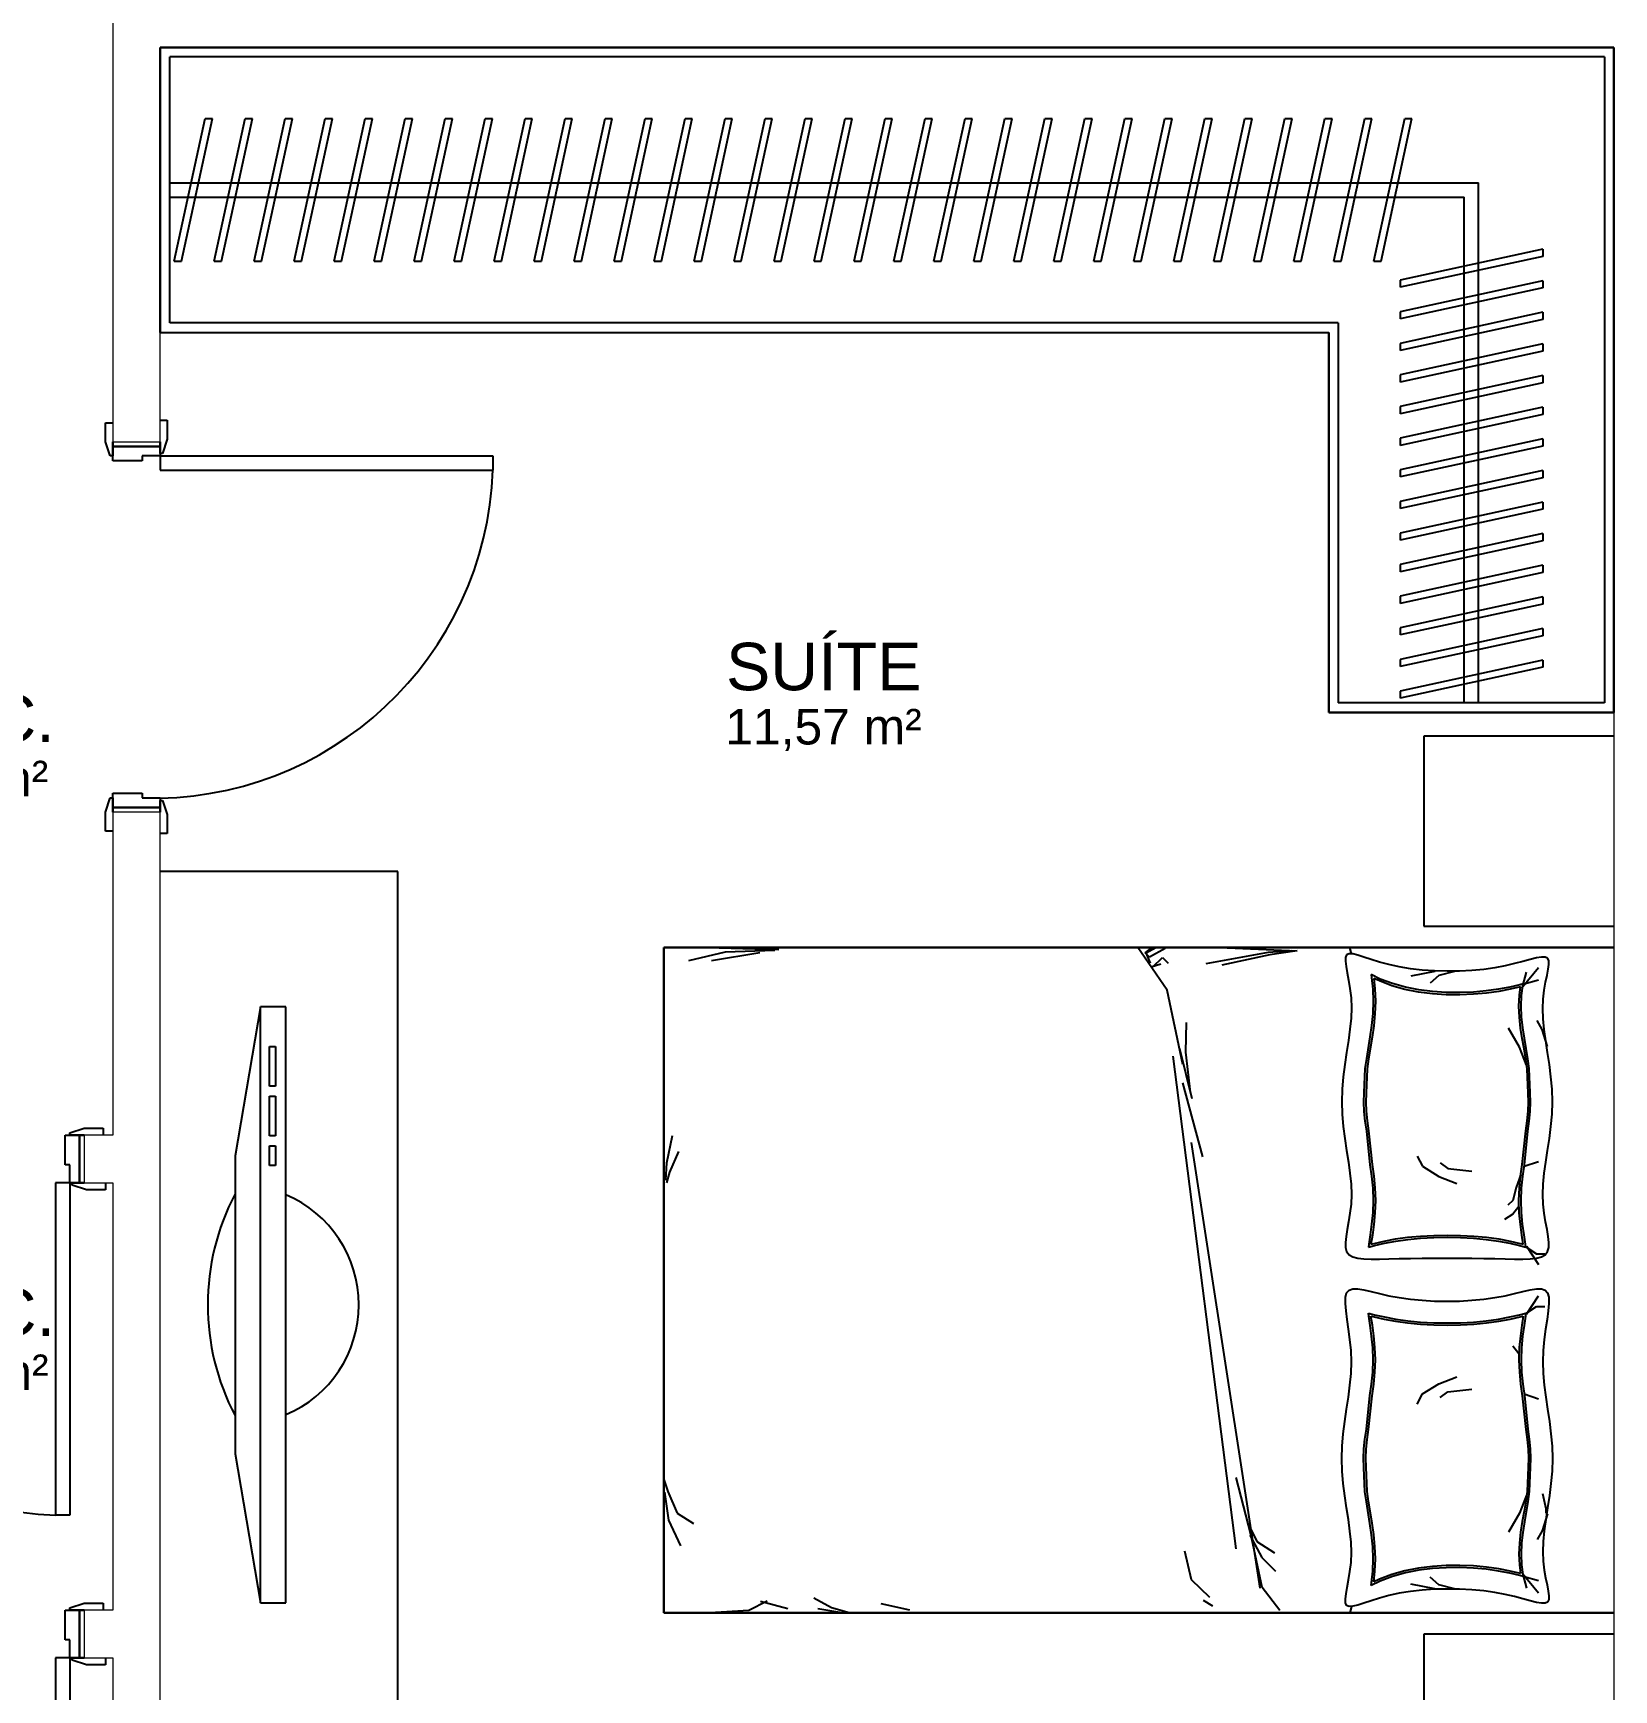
# Model space of a CAD drawing. Header units: centimetres. Extents: x -10.6 to 24.4, y 0 to 16.9.
# Drawn here: x 5.293 to 8.62, y 2.062 to 5.55 of the extents above; entities that cross this region are included whole.
import ezdxf

# ---------------------------------------------------------------- set-up
doc = ezdxf.new("R2010")
doc.units = ezdxf.units.CM
doc.styles.add('Arial', font='arial.ttf', dxfattribs={"height": 7.5})
doc.styles.add('Arial_1', font='arial.ttf', dxfattribs={"height": 10})

msp = doc.modelspace()

# ---------------------------------------------------------------- linework, layer by layer
at = {"lineweight": 20}
for p, q in [((5.46, 5.62), (5.46, 4.69)), ((5.56, 4.69), (5.56, 4.92)), ((5.46, 4.69), (5.56, 4.69)), ((8.62, 4.12), (8.62, 1.74)), ((5.46, 3.91), (5.46, 3.23)), ((5.56, 3.91), (5.46, 3.91)), ((5.56, 1.74), (5.56, 3.91)), ((5.46, 3.23), (5.4, 3.23)), ((5.4, 3.23), (5.4, 3.13)), ((5.4, 3.13), (5.46, 3.13)), ((5.46, 3.13), (5.46, 2.23)), ((5.46, 2.23), (5.4, 2.23)), ((5.4, 2.23), (5.4, 2.13)), ((5.4, 2.13), (5.46, 2.13)), ((5.46, 2.13), (5.46, 0.89))]:
    msp.add_line(p, q, dxfattribs=at)
for p, q in [((8.62, 5.52), (5.56, 5.52)), ((5.56, 5.52), (5.56, 4.92)), ((5.56, 5.52), (8.62, 5.52)), ((5.56, 4.92), (5.56, 5.52)), ((5.56, 5.52), (5.56, 4.92)), ((8.62, 5.52), (5.56, 5.52)), ((8.62, 4.12), (8.62, 5.52)), ((8.62, 5.52), (8.62, 4.12)), ((8.62, 4.12), (8.62, 5.52)), ((5.58, 4.94), (5.58, 5.5)), ((8.6, 5.5), (5.58, 5.5)), ((8.6, 5.5), (8.6, 4.14)), ((5.5896, 5.07), (5.655, 5.37)), ((5.605, 5.07), (5.67, 5.37)), ((5.655, 5.37), (5.67, 5.37)), ((5.6738, 5.07), (5.7392, 5.37)), ((5.6892, 5.07), (5.7542, 5.37)), ((5.7392, 5.37), (5.7542, 5.37)), ((5.758, 5.07), (5.8233, 5.37)), ((5.7733, 5.07), (5.8383, 5.37)), ((5.8233, 5.37), (5.8383, 5.37)), ((5.8421, 5.07), (5.9075, 5.37)), ((5.8575, 5.07), (5.9225, 5.37)), ((5.9075, 5.37), (5.9225, 5.37)), ((5.9263, 5.07), (5.9917, 5.37)), ((5.9417, 5.07), (6.0067, 5.37)), ((5.9917, 5.37), (6.0067, 5.37)), ((6.0105, 5.07), (6.0758, 5.37)), ((6.0258, 5.07), (6.0908, 5.37)), ((6.0758, 5.37), (6.0908, 5.37)), ((6.0946, 5.07), (6.16, 5.37)), ((6.11, 5.07), (6.175, 5.37)), ((6.16, 5.37), (6.175, 5.37)), ((6.1788, 5.07), (6.2442, 5.37)), ((6.1942, 5.07), (6.2592, 5.37)), ((6.2442, 5.37), (6.2592, 5.37)), ((6.263, 5.07), (6.3283, 5.37)), ((6.2783, 5.07), (6.3433, 5.37)), ((6.3283, 5.37), (6.3433, 5.37)), ((6.3471, 5.07), (6.4125, 5.37)), ((6.3625, 5.07), (6.4275, 5.37)), ((6.4125, 5.37), (6.4275, 5.37)), ((6.4313, 5.07), (6.4967, 5.37)), ((6.4467, 5.07), (6.5117, 5.37)), ((6.4967, 5.37), (6.5117, 5.37)), ((6.5155, 5.07), (6.5808, 5.37)), ((6.5308, 5.07), (6.5958, 5.37)), ((6.5808, 5.37), (6.5958, 5.37)), ((6.5996, 5.07), (6.665, 5.37)), ((6.615, 5.07), (6.68, 5.37)), ((6.665, 5.37), (6.68, 5.37)), ((6.6838, 5.07), (6.7492, 5.37)), ((6.6992, 5.07), (6.7642, 5.37)), ((6.7492, 5.37), (6.7642, 5.37)), ((6.768, 5.07), (6.8333, 5.37)), ((6.7833, 5.07), (6.8483, 5.37)), ((6.8333, 5.37), (6.8483, 5.37)), ((6.8521, 5.07), (6.9175, 5.37)), ((6.8675, 5.07), (6.9325, 5.37)), ((6.9175, 5.37), (6.9325, 5.37)), ((6.9363, 5.07), (7.0017, 5.37)), ((6.9517, 5.07), (7.0167, 5.37)), ((7.0017, 5.37), (7.0167, 5.37)), ((7.0205, 5.07), (7.0858, 5.37)), ((7.0358, 5.07), (7.1008, 5.37)), ((7.0858, 5.37), (7.1008, 5.37)), ((7.1046, 5.07), (7.17, 5.37)), ((7.12, 5.07), (7.185, 5.37)), ((7.17, 5.37), (7.185, 5.37)), ((7.1888, 5.07), (7.2542, 5.37)), ((7.2042, 5.07), (7.2692, 5.37)), ((7.2542, 5.37), (7.2692, 5.37)), ((7.273, 5.07), (7.3383, 5.37)), ((7.2883, 5.07), (7.3533, 5.37)), ((7.3383, 5.37), (7.3533, 5.37)), ((7.3571, 5.07), (7.4225, 5.37)), ((7.3725, 5.07), (7.4375, 5.37)), ((7.4225, 5.37), (7.4375, 5.37)), ((7.4413, 5.07), (7.5067, 5.37)), ((7.4567, 5.07), (7.5217, 5.37)), ((7.5067, 5.37), (7.5217, 5.37)), ((7.5255, 5.07), (7.5908, 5.37)), ((7.5408, 5.07), (7.6058, 5.37)), ((7.5908, 5.37), (7.6058, 5.37)), ((7.6096, 5.07), (7.675, 5.37)), ((7.625, 5.07), (7.69, 5.37)), ((7.675, 5.37), (7.69, 5.37)), ((7.6938, 5.07), (7.7592, 5.37)), ((7.7092, 5.07), (7.7742, 5.37)), ((7.7592, 5.37), (7.7742, 5.37)), ((7.778, 5.07), (7.8433, 5.37)), ((7.7933, 5.07), (7.8583, 5.37)), ((7.8433, 5.37), (7.8583, 5.37)), ((7.8621, 5.07), (7.9275, 5.37)), ((7.8775, 5.07), (7.9425, 5.37)), ((7.9275, 5.37), (7.9425, 5.37)), ((7.9463, 5.07), (8.0117, 5.37)), ((7.9617, 5.07), (8.0267, 5.37)), ((8.0117, 5.37), (8.0267, 5.37)), ((8.0305, 5.07), (8.0958, 5.37)), ((8.0458, 5.07), (8.1108, 5.37)), ((8.0958, 5.37), (8.1108, 5.37)), ((8.1146, 5.07), (8.18, 5.37)), ((8.13, 5.07), (8.195, 5.37)), ((8.18, 5.37), (8.195, 5.37)), ((5.58, 5.235), (8.335, 5.235)), ((8.335, 4.14), (8.335, 5.235)), ((5.58, 5.205), (8.305, 5.205)), ((8.305, 4.14), (8.305, 5.205)), ((8.4702, 5.0954), (8.1702, 5.03)), ((8.4702, 5.0954), (8.4702, 5.08)), ((5.5896, 5.07), (5.605, 5.07)), ((5.6738, 5.07), (5.6892, 5.07)), ((5.758, 5.07), (5.7733, 5.07)), ((5.8421, 5.07), (5.8575, 5.07)), ((5.9263, 5.07), (5.9417, 5.07)), ((6.0105, 5.07), (6.0258, 5.07)), ((6.0946, 5.07), (6.11, 5.07)), ((6.1788, 5.07), (6.1942, 5.07)), ((6.263, 5.07), (6.2783, 5.07)), ((6.3471, 5.07), (6.3625, 5.07)), ((6.4313, 5.07), (6.4467, 5.07)), ((6.5155, 5.07), (6.5308, 5.07)), ((6.5996, 5.07), (6.615, 5.07)), ((6.6838, 5.07), (6.6992, 5.07)), ((6.768, 5.07), (6.7833, 5.07)), ((6.8521, 5.07), (6.8675, 5.07)), ((6.9363, 5.07), (6.9517, 5.07)), ((7.0205, 5.07), (7.0358, 5.07)), ((7.1046, 5.07), (7.12, 5.07)), ((7.1888, 5.07), (7.2042, 5.07)), ((7.273, 5.07), (7.2883, 5.07)), ((7.3571, 5.07), (7.3725, 5.07)), ((7.4413, 5.07), (7.4567, 5.07)), ((7.5255, 5.07), (7.5408, 5.07)), ((7.6096, 5.07), (7.625, 5.07)), ((7.6938, 5.07), (7.7092, 5.07)), ((7.778, 5.07), (7.7933, 5.07)), ((7.8621, 5.07), (7.8775, 5.07)), ((7.9463, 5.07), (7.9617, 5.07)), ((8.0305, 5.07), (8.0458, 5.07)), ((8.1146, 5.07), (8.13, 5.07)), ((8.4702, 5.08), (8.1702, 5.015)), ((8.1702, 5.03), (8.1702, 5.015)), ((8.4702, 5.0288), (8.1702, 4.9635)), ((8.4702, 5.0288), (8.4702, 5.0135)), ((8.4702, 5.0135), (8.1702, 4.9485)), ((8.1702, 4.9635), (8.1702, 4.9485)), ((8.4702, 4.9623), (8.1702, 4.8969)), ((8.4702, 4.9623), (8.4702, 4.9469)), ((5.56, 4.92), (8.02, 4.92)), ((5.56, 4.92), (8.02, 4.92)), ((5.56, 4.92), (8.02, 4.92)), ((8.04, 4.94), (5.58, 4.94)), ((8.02, 4.92), (8.02, 4.12)), ((8.02, 4.12), (8.02, 4.92)), ((8.02, 4.92), (8.02, 4.12)), ((8.04, 4.94), (8.04, 4.14)), ((8.4702, 4.9469), (8.1702, 4.8819)), ((8.1702, 4.8969), (8.1702, 4.8819)), ((8.4702, 4.8957), (8.1702, 4.8304)), ((8.4702, 4.8957), (8.4702, 4.8804)), ((8.4702, 4.8804), (8.1702, 4.8154)), ((8.1702, 4.8304), (8.1702, 4.8154)), ((8.4702, 4.8292), (8.1702, 4.7638)), ((8.4702, 4.8138), (8.1702, 4.7488)), ((8.4702, 4.8292), (8.4702, 4.8138)), ((8.1702, 4.7638), (8.1702, 4.7488)), ((8.4702, 4.7627), (8.1702, 4.6973)), ((8.4702, 4.7473), (8.1702, 4.6823)), ((8.4702, 4.7627), (8.4702, 4.7473)), ((5.445, 4.73), (5.46, 4.73)), ((5.445, 4.69), (5.445, 4.73)), ((5.56, 4.735), (5.575, 4.735)), ((5.575, 4.735), (5.575, 4.695)), ((5.455, 4.66), (5.445, 4.69)), ((5.46, 4.69), (5.46, 4.66)), ((5.46, 4.68), (5.46, 4.69)), ((5.46, 4.68), (5.56, 4.68)), ((5.46, 4.65), (5.46, 4.68)), ((5.56, 4.68), (5.46, 4.68)), ((5.56, 4.665), (5.56, 4.69)), ((5.56, 4.69), (5.56, 4.68)), ((5.56, 4.68), (5.56, 4.66)), ((5.575, 4.695), (5.565, 4.665)), ((8.1702, 4.6973), (8.1702, 4.6823)), ((8.4702, 4.6961), (8.1702, 4.6308)), ((8.4702, 4.6808), (8.1702, 4.6158)), ((8.4702, 4.6961), (8.4702, 4.6808)), ((5.46, 4.66), (5.455, 4.66)), ((5.522, 4.65), (5.46, 4.65)), ((5.522, 4.66), (5.522, 4.65)), ((5.56, 4.66), (5.522, 4.66)), ((5.565, 4.665), (5.56, 4.665)), ((5.56, 4.66), (5.56, 4.63)), ((5.56, 4.66), (6.26, 4.66)), ((6.26, 4.66), (6.26, 4.63)), ((5.56, 4.63), (6.26, 4.63)), ((8.1702, 4.6308), (8.1702, 4.6158)), ((8.4702, 4.6296), (8.1702, 4.5642)), ((8.4702, 4.6142), (8.1702, 4.5492)), ((8.4702, 4.6296), (8.4702, 4.6142)), ((8.1702, 4.5642), (8.1702, 4.5492)), ((8.4702, 4.563), (8.1702, 4.4977)), ((8.4702, 4.5477), (8.1702, 4.4827)), ((8.4702, 4.563), (8.4702, 4.5477)), ((8.1702, 4.4977), (8.1702, 4.4827)), ((8.4702, 4.4965), (8.1702, 4.4312)), ((8.4702, 4.4812), (8.1702, 4.4162)), ((8.4702, 4.4965), (8.4702, 4.4812)), ((8.1702, 4.4312), (8.1702, 4.4162)), ((8.4702, 4.43), (8.1702, 4.3646)), ((8.4702, 4.43), (8.4702, 4.4146)), ((8.4702, 4.4146), (8.1702, 4.3496)), ((8.1702, 4.3646), (8.1702, 4.3496)), ((8.4702, 4.3634), (8.1702, 4.2981)), ((8.4702, 4.3634), (8.4702, 4.3481)), ((8.4702, 4.3481), (8.1702, 4.2831)), ((8.1702, 4.2981), (8.1702, 4.2831)), ((8.4702, 4.2969), (8.1702, 4.2315)), ((8.4702, 4.2969), (8.4702, 4.2815)), ((8.4702, 4.2815), (8.1702, 4.2165)), ((8.1702, 4.2315), (8.1702, 4.2165)), ((8.4702, 4.2304), (8.1702, 4.165)), ((8.4702, 4.2304), (8.4702, 4.215)), ((8.4702, 4.215), (8.1702, 4.15)), ((8.1702, 4.165), (8.1702, 4.15)), ((8.02, 4.12), (8.62, 4.12)), ((8.62, 4.12), (8.02, 4.12)), ((8.02, 4.12), (8.62, 4.12)), ((8.6, 4.14), (8.04, 4.14)), ((8.62, 4.07), (8.22, 4.07)), ((8.22, 4.07), (8.22, 3.67)), ((8.22, 4.07), (8.22, 3.67)), ((8.62, 4.07), (8.22, 4.07)), ((8.22, 4.07), (8.22, 3.67)), ((8.62, 4.07), (8.22, 4.07)), ((5.46, 3.95), (5.522, 3.95)), ((5.46, 3.92), (5.46, 3.95)), ((5.522, 3.95), (5.522, 3.94)), ((5.445, 3.91), (5.455, 3.94)), ((5.445, 3.87), (5.445, 3.91)), ((5.455, 3.94), (5.46, 3.94)), ((5.46, 3.94), (5.46, 3.91)), ((5.56, 3.92), (5.46, 3.92)), ((5.46, 3.92), (5.56, 3.92)), ((5.46, 3.91), (5.46, 3.92)), ((5.522, 3.94), (5.56, 3.94)), ((5.56, 3.94), (5.56, 3.92)), ((5.56, 3.91), (5.56, 3.935)), ((5.56, 3.935), (5.565, 3.935)), ((5.56, 3.92), (5.56, 3.91)), ((5.565, 3.935), (5.575, 3.905)), ((5.575, 3.905), (5.575, 3.865)), ((5.46, 3.87), (5.445, 3.87)), ((5.575, 3.865), (5.56, 3.865)), ((6.06, 3.7853), (5.56, 3.7853)), ((6.06, 1.8901), (6.06, 3.7853)), ((8.22, 3.67), (8.62, 3.67)), ((8.22, 3.67), (8.62, 3.67)), ((8.22, 3.67), (8.62, 3.67)), ((6.62, 3.625), (8.62, 3.625)), ((6.62, 2.225), (6.62, 3.625)), ((6.62, 3.625), (8.62, 3.625)), ((6.62, 2.225), (6.62, 3.625)), ((6.62, 3.625), (8.62, 3.625)), ((6.62, 2.225), (6.62, 3.625)), ((6.62, 3.625), (8.62, 3.625)), ((6.62, 2.225), (6.62, 3.625)), ((6.62, 3.625), (6.62, 2.225)), ((8.62, 3.625), (6.62, 3.625)), ((6.62, 3.625), (6.62, 2.225)), ((6.7493, 3.6157), (6.6718, 3.5972)), ((6.8625, 3.6206), (6.6861, 3.625)), ((6.822, 3.6141), (6.7206, 3.5972)), ((6.854, 3.6191), (6.7493, 3.6157)), ((7.6797, 3.5355), (7.6182, 3.625)), ((7.6797, 3.5355), (7.6182, 3.625)), ((7.6334, 3.614), (7.6481, 3.625)), ((7.6423, 3.6052), (7.6334, 3.614)), ((7.6357, 3.614), (7.6558, 3.625)), ((7.6445, 3.592), (7.6357, 3.614)), ((7.6753, 3.6231), (7.6423, 3.6052)), ((7.6497, 3.5843), (7.6699, 3.604)), ((7.6699, 3.604), (7.6816, 3.5922)), ((7.8923, 3.6146), (7.7608, 3.591)), ((7.8923, 3.6146), (7.7608, 3.591)), ((7.7898, 3.625), (7.9533, 3.6183)), ((7.8956, 3.6095), (7.7945, 3.5877)), ((7.9411, 3.6179), (7.8923, 3.6146)), ((7.9533, 3.6183), (7.8956, 3.6095)), ((8.055, 3.6043), (8.0548, 3.5961)), ((8.0548, 3.5961), (8.0562, 3.5851)), ((8.0575, 3.6096), (8.055, 3.6043)), ((8.0626, 3.6119), (8.0575, 3.6096)), ((8.0705, 3.6116), (8.0626, 3.6119)), ((8.0679, 3.6117), (8.0644, 3.625)), ((8.081, 3.6091), (8.0705, 3.6116)), ((8.094, 3.6051), (8.081, 3.6091)), ((8.1093, 3.6001), (8.094, 3.6051)), ((8.1269, 3.5946), (8.1093, 3.6001)), ((8.1466, 3.5891), (8.1269, 3.5946)), ((8.4287, 3.596), (8.4111, 3.5913)), ((8.444, 3.6001), (8.4287, 3.596)), ((8.457, 3.6034), (8.444, 3.6001)), ((8.4675, 3.6052), (8.457, 3.6034)), ((8.4754, 3.6051), (8.4675, 3.6052)), ((8.4805, 3.6026), (8.4754, 3.6051)), ((8.483, 3.5975), (8.4805, 3.6026)), ((8.4832, 3.5897), (8.483, 3.5975)), ((7.6462, 3.5843), (7.6665, 3.5905)), ((8.0562, 3.5851), (8.0587, 3.5718)), ((8.0587, 3.5718), (8.0617, 3.5562)), ((8.1092, 3.5681), (8.11, 3.5619)), ((8.1284, 3.5589), (8.1092, 3.5681)), ((8.11, 3.5619), (8.1124, 3.5376)), ((8.1148, 3.5603), (8.117, 3.5379)), ((8.1266, 3.5547), (8.1148, 3.5603)), ((8.1538, 3.5491), (8.1284, 3.5589)), ((8.1683, 3.5842), (8.1466, 3.5891)), ((8.1918, 3.5804), (8.1683, 3.5842)), ((8.2167, 3.5776), (8.1918, 3.5804)), ((8.2431, 3.5748), (8.1928, 3.5647)), ((8.2426, 3.5758), (8.2167, 3.5776)), ((8.2517, 3.5661), (8.233, 3.5503)), ((8.269, 3.5752), (8.2426, 3.5758)), ((8.2848, 3.5748), (8.2517, 3.5661)), ((8.2954, 3.5755), (8.269, 3.5752)), ((8.3213, 3.5769), (8.2954, 3.5755)), ((8.3462, 3.5792), (8.3213, 3.5769)), ((8.3697, 3.5825), (8.3462, 3.5792)), ((8.3914, 3.5867), (8.3697, 3.5825)), ((8.4111, 3.5913), (8.3914, 3.5867)), ((8.4286, 3.5431), (8.4617, 3.5834)), ((8.4286, 3.5446), (8.4358, 3.5733)), ((8.4315, 3.5489), (8.4617, 3.5575)), ((8.4763, 3.552), (8.4793, 3.5667)), ((8.4793, 3.5667), (8.4818, 3.5794)), ((8.4818, 3.5794), (8.4832, 3.5897)), ((7.7127, 3.3792), (7.6797, 3.5355)), ((8.0617, 3.5562), (8.0645, 3.5386)), ((8.0645, 3.5386), (8.0667, 3.5193)), ((8.1124, 3.5376), (8.1134, 3.512)), ((8.117, 3.5379), (8.1179, 3.512)), ((8.1523, 3.5447), (8.1266, 3.5547)), ((8.1801, 3.5369), (8.1523, 3.5447)), ((8.1812, 3.5414), (8.1538, 3.5491)), ((8.2088, 3.5313), (8.1801, 3.5369)), ((8.2095, 3.5358), (8.1812, 3.5414)), ((8.2379, 3.5277), (8.2088, 3.5313)), ((8.2384, 3.5323), (8.2095, 3.5358)), ((8.2672, 3.5259), (8.2379, 3.5277)), ((8.2673, 3.5304), (8.2384, 3.5323)), ((8.2961, 3.5256), (8.2672, 3.5259)), ((8.2961, 3.5302), (8.2673, 3.5304)), ((8.3242, 3.5313), (8.2961, 3.5302)), ((8.3245, 3.5267), (8.2961, 3.5256)), ((8.3514, 3.5337), (8.3242, 3.5313)), ((8.3519, 3.5292), (8.3245, 3.5267)), ((8.3772, 3.5373), (8.3514, 3.5337)), ((8.378, 3.5328), (8.3519, 3.5292)), ((8.401, 3.5419), (8.3772, 3.5373)), ((8.402, 3.5374), (8.378, 3.5328)), ((8.4222, 3.5469), (8.401, 3.5419)), ((8.4233, 3.5424), (8.402, 3.5374)), ((8.4201, 3.5019), (8.4211, 3.5246)), ((8.4211, 3.5246), (8.4233, 3.5424)), ((8.429, 3.5487), (8.4222, 3.5469)), ((8.4246, 3.5019), (8.4257, 3.5242)), ((8.4257, 3.5242), (8.4282, 3.5444)), ((8.4282, 3.5444), (8.429, 3.5487)), ((8.4713, 3.5168), (8.4735, 3.5353)), ((8.4735, 3.5353), (8.4763, 3.552)), ((5.771, 3.5005), (5.7176, 3.1869)), ((5.771, 3.5005), (5.7176, 3.1869)), ((5.771, 3.5005), (5.7176, 3.1869)), ((5.8245, 3.5005), (5.771, 3.5005)), ((5.771, 2.246), (5.771, 3.5005)), ((5.8245, 3.5005), (5.771, 3.5005)), ((5.8245, 3.5005), (5.771, 3.5005)), ((5.8245, 3.1045), (5.8245, 3.5005)), ((5.8245, 2.246), (5.8245, 3.5005)), ((5.8245, 2.246), (5.8245, 3.5005)), ((8.0667, 3.5193), (8.0675, 3.4985)), ((8.0675, 3.4985), (8.0667, 3.4764)), ((8.1134, 3.512), (8.1124, 3.4862)), ((8.1179, 3.512), (8.1169, 3.4858)), ((8.4211, 3.4786), (8.4201, 3.5019)), ((8.4257, 3.479), (8.4246, 3.5019)), ((8.4705, 3.4967), (8.4713, 3.5168)), ((8.4713, 3.4752), (8.4705, 3.4967)), ((7.7187, 3.4051), (7.7204, 3.4674)), ((8.0644, 3.4532), (8.0612, 3.4291)), ((8.0667, 3.4764), (8.0644, 3.4532)), ((8.1098, 3.4611), (8.1064, 3.4371)), ((8.1124, 3.4862), (8.1098, 3.4611)), ((8.1144, 3.4606), (8.1109, 3.4364)), ((8.1169, 3.4858), (8.1144, 3.4606)), ((8.4214, 3.4152), (8.3984, 3.4555)), ((8.4237, 3.4557), (8.4211, 3.4786)), ((8.4271, 3.4334), (8.4237, 3.4557)), ((8.4282, 3.4563), (8.4257, 3.479)), ((8.4317, 3.4341), (8.4282, 3.4563)), ((8.4689, 3.4526), (8.4588, 3.4713)), ((8.4736, 3.4525), (8.4713, 3.4752)), ((8.0612, 3.4291), (8.0575, 3.4043)), ((8.1064, 3.4371), (8.099, 3.3917)), ((8.1109, 3.4364), (8.1035, 3.3911)), ((8.4309, 3.4116), (8.4271, 3.4334)), ((8.4354, 3.4124), (8.4317, 3.4341)), ((8.4804, 3.4166), (8.4689, 3.4526)), ((8.4768, 3.4287), (8.4736, 3.4525)), ((8.4805, 3.404), (8.4768, 3.4287)), ((5.7898, 3.4169), (5.8031, 3.4169)), ((5.7898, 3.3332), (5.7898, 3.4169)), ((5.8031, 3.4169), (5.8031, 3.3332)), ((7.8247, 2.3592), (7.6923, 3.3962)), ((7.7326, 3.3065), (7.7061, 3.4122)), ((7.7288, 3.321), (7.7187, 3.4051)), ((8.0575, 3.4043), (8.0538, 3.3788)), ((8.099, 3.3917), (8.096, 3.3705)), ((8.1035, 3.3911), (8.1005, 3.3699)), ((8.4358, 3.3778), (8.4214, 3.4152)), ((8.4345, 3.3903), (8.4309, 3.4116)), ((8.4375, 3.3697), (8.4345, 3.3903)), ((8.439, 3.391), (8.4354, 3.4124)), ((8.442, 3.3702), (8.439, 3.391)), ((8.4842, 3.3787), (8.4805, 3.404)), ((8.0505, 3.3529), (8.0482, 3.3268)), ((8.0538, 3.3788), (8.0505, 3.3529)), ((8.096, 3.3705), (8.0939, 3.3192)), ((8.1005, 3.3699), (8.0985, 3.3189)), ((8.4395, 3.3188), (8.4375, 3.3697)), ((8.4441, 3.3191), (8.442, 3.3702)), ((8.4875, 3.3529), (8.4842, 3.3787)), ((8.4898, 3.3268), (8.4875, 3.3529)), ((5.8031, 3.3332), (5.7898, 3.3332)), ((7.7546, 3.1843), (7.7127, 3.3406)), ((8.0482, 3.3268), (8.0474, 3.3006)), ((8.0939, 3.3192), (8.0932, 3.2997)), ((8.0985, 3.3189), (8.0978, 3.2997)), ((8.4402, 3.2997), (8.4395, 3.3188)), ((8.4448, 3.2997), (8.4441, 3.3191)), ((8.4906, 3.3006), (8.4898, 3.3268)), ((5.7898, 3.3123), (5.8031, 3.3123)), ((5.7898, 3.2287), (5.7898, 3.3123)), ((5.8031, 3.3123), (5.8031, 3.2287)), ((8.0474, 3.3006), (8.0482, 3.2745)), ((8.0932, 3.2997), (8.0939, 3.2802)), ((8.0939, 3.2802), (8.096, 3.2599)), ((8.0978, 3.2997), (8.0985, 3.2805)), ((8.0985, 3.2805), (8.1005, 3.2604)), ((8.4375, 3.2604), (8.4395, 3.2805)), ((8.4395, 3.2805), (8.4402, 3.2997)), ((8.442, 3.2599), (8.4441, 3.2802)), ((8.4441, 3.2802), (8.4448, 3.2997)), ((8.4898, 3.2745), (8.4906, 3.3006)), ((5.37, 3.235), (5.4, 3.245)), ((5.4, 3.245), (5.44, 3.245)), ((5.44, 3.245), (5.44, 3.23)), ((8.0482, 3.2745), (8.0505, 3.2485)), ((8.0505, 3.2485), (8.0538, 3.223)), ((8.096, 3.2599), (8.099, 3.2386)), ((8.1005, 3.2604), (8.1035, 3.2393)), ((8.4345, 3.2393), (8.4375, 3.2604)), ((8.439, 3.2386), (8.442, 3.2599)), ((8.4842, 3.223), (8.4875, 3.2485)), ((8.4875, 3.2485), (8.4898, 3.2745)), ((5.36, 3.23), (5.39, 3.23)), ((5.36, 3.168), (5.36, 3.23)), ((5.37, 3.23), (5.37, 3.235)), ((5.4, 3.23), (5.37, 3.23)), ((5.39, 3.23), (5.39, 3.13)), ((5.39, 3.23), (5.4, 3.23)), ((5.39, 3.13), (5.39, 3.23)), ((5.8031, 3.2287), (5.7898, 3.2287)), ((6.6263, 3.1722), (6.6381, 3.2294)), ((7.8757, 2.2764), (7.731, 3.2149)), ((8.0538, 3.223), (8.0575, 3.1979)), ((8.099, 3.2386), (8.1064, 3.1677)), ((8.1035, 3.2393), (8.1109, 3.1684)), ((8.4271, 3.1684), (8.4345, 3.2393)), ((8.4316, 3.1677), (8.439, 3.2386)), ((8.4805, 3.1979), (8.4842, 3.223)), ((5.7176, 3.1869), (5.7176, 3.1065)), ((5.7176, 3.1869), (5.7176, 2.5596)), ((5.7176, 3.1869), (5.7176, 2.5596)), ((5.7898, 3.2078), (5.8031, 3.2078)), ((5.7898, 3.166), (5.7898, 3.2078)), ((5.8031, 3.2078), (5.8031, 3.166)), ((6.6331, 3.152), (6.6516, 3.1958)), ((8.0575, 3.1979), (8.0612, 3.1735)), ((8.2057, 3.1862), (8.2172, 3.1646)), ((8.4315, 3.1646), (8.4617, 3.1747)), ((8.4768, 3.1735), (8.4805, 3.1979)), ((5.37, 3.168), (5.36, 3.168)), ((5.37, 3.13), (5.37, 3.168)), ((5.8031, 3.166), (5.7898, 3.166)), ((6.6246, 3.1352), (6.6263, 3.1722)), ((6.6263, 3.1301), (6.6331, 3.152)), ((8.0612, 3.1735), (8.0644, 3.1499)), ((8.0644, 3.1499), (8.0667, 3.1271)), ((8.1064, 3.1677), (8.1098, 3.1437)), ((8.1098, 3.1437), (8.1124, 3.1187)), ((8.1109, 3.1684), (8.1144, 3.1442)), ((8.1144, 3.1442), (8.1169, 3.119)), ((8.2172, 3.1646), (8.2517, 3.1431)), ((8.2517, 3.1431), (8.2891, 3.1287)), ((8.2546, 3.1718), (8.2704, 3.1603)), ((8.2704, 3.1603), (8.3208, 3.1546)), ((8.4243, 3.1474), (8.4143, 3.1201)), ((8.4211, 3.119), (8.4236, 3.1442)), ((8.4236, 3.1442), (8.4271, 3.1684)), ((8.4256, 3.1187), (8.4282, 3.1437)), ((8.4282, 3.1437), (8.4316, 3.1677)), ((8.4713, 3.1271), (8.4736, 3.1499)), ((8.4736, 3.1499), (8.4768, 3.1735)), ((5.37, 3.13), (5.34, 3.13)), ((5.34, 3.13), (5.34, 2.43)), ((5.37, 3.13), (5.37, 2.43)), ((5.39, 3.13), (5.37, 3.13)), ((5.375, 3.125), (5.375, 3.13)), ((5.375, 3.13), (5.4, 3.13)), ((5.405, 3.115), (5.375, 3.125)), ((5.4, 3.13), (5.39, 3.13)), ((5.445, 3.115), (5.405, 3.115)), ((5.445, 3.13), (5.445, 3.115)), ((8.0667, 3.1271), (8.0675, 3.1054)), ((8.0675, 3.1054), (8.0667, 3.0849)), ((8.1124, 3.1187), (8.1134, 3.0928)), ((8.1169, 3.119), (8.1179, 3.0929)), ((8.4143, 3.1201), (8.4071, 3.0928)), ((8.4201, 3.0929), (8.4211, 3.119)), ((8.4246, 3.0928), (8.4256, 3.1187)), ((8.4705, 3.1054), (8.4713, 3.1271)), ((8.4713, 3.0849), (8.4705, 3.1054)), ((8.0667, 3.0849), (8.0645, 3.0657)), ((8.1134, 3.0928), (8.1124, 3.0672)), ((8.1179, 3.0929), (8.117, 3.0669)), ((8.4071, 3.0928), (8.397, 3.0827)), ((8.42, 3.0798), (8.4071, 3.064)), ((8.421, 3.0669), (8.4201, 3.0929)), ((8.4256, 3.0672), (8.4246, 3.0928)), ((8.4735, 3.0657), (8.4713, 3.0849)), ((8.0617, 3.0479), (8.0587, 3.0317)), ((8.0645, 3.0657), (8.0617, 3.0479)), ((8.11, 3.0429), (8.107, 3.0205)), ((8.1124, 3.0672), (8.11, 3.0429)), ((8.1146, 3.0423), (8.1116, 3.0199)), ((8.117, 3.0669), (8.1146, 3.0423)), ((8.4071, 3.064), (8.3898, 3.0525)), ((8.4234, 3.0423), (8.421, 3.0669)), ((8.4264, 3.0199), (8.4234, 3.0423)), ((8.428, 3.0429), (8.4256, 3.0672)), ((8.431, 3.0205), (8.428, 3.0429)), ((8.4763, 3.0479), (8.4735, 3.0657)), ((8.4793, 3.0317), (8.4763, 3.0479)), ((8.0562, 3.0172), (8.0548, 3.0045)), ((8.0548, 3.0045), (8.055, 2.9938)), ((8.0587, 3.0317), (8.0562, 3.0172)), ((8.104, 3.0006), (8.1032, 2.9946)), ((8.107, 3.0205), (8.104, 3.0006)), ((8.1116, 3.0199), (8.1087, 3.0006)), ((8.1087, 3.0006), (8.1153, 3.0022)), ((8.1153, 3.0022), (8.1362, 3.007)), ((8.1164, 2.9978), (8.1372, 3.0025)), ((8.1362, 3.007), (8.16, 3.0116)), ((8.1372, 3.0025), (8.1608, 3.0071)), ((8.16, 3.0116), (8.1859, 3.0152)), ((8.1608, 3.0071), (8.1865, 3.0107)), ((8.1859, 3.0152), (8.213, 3.0178)), ((8.1865, 3.0107), (8.2133, 3.0132)), ((8.213, 3.0178), (8.2408, 3.0193)), ((8.2133, 3.0132), (8.241, 3.0147)), ((8.2408, 3.0193), (8.269, 3.0198)), ((8.241, 3.0147), (8.269, 3.0152)), ((8.269, 3.0198), (8.2972, 3.0193)), ((8.269, 3.0152), (8.297, 3.0147)), ((8.297, 3.0147), (8.3247, 3.0132)), ((8.2972, 3.0193), (8.325, 3.0178)), ((8.3247, 3.0132), (8.3515, 3.0107)), ((8.325, 3.0178), (8.3521, 3.0152)), ((8.3515, 3.0107), (8.3772, 3.0071)), ((8.3521, 3.0152), (8.378, 3.0116)), ((8.3772, 3.0071), (8.4008, 3.0025)), ((8.378, 3.0116), (8.4018, 3.007)), ((8.4008, 3.0025), (8.4216, 2.9978)), ((8.4018, 3.007), (8.4227, 3.0022)), ((8.4227, 3.0022), (8.4293, 3.0006)), ((8.4293, 3.0006), (8.4264, 3.0199)), ((8.434, 3.0006), (8.431, 3.0205)), ((8.4348, 2.9946), (8.434, 3.0006)), ((8.4818, 3.0172), (8.4793, 3.0317)), ((8.4832, 3.0045), (8.4818, 3.0172)), ((8.483, 2.9938), (8.4832, 3.0045)), ((8.055, 2.9938), (8.0575, 2.9851)), ((8.0575, 2.9851), (8.0626, 2.9786)), ((8.0626, 2.9786), (8.0705, 2.9741)), ((8.0705, 2.9741), (8.081, 2.9711)), ((8.081, 2.9711), (8.094, 2.9695)), ((8.094, 2.9695), (8.1093, 2.9689)), ((8.1032, 2.9946), (8.1164, 2.9978)), ((8.1093, 2.9689), (8.1269, 2.969)), ((8.1269, 2.969), (8.1466, 2.9695)), ((8.1466, 2.9695), (8.1683, 2.9702)), ((8.1683, 2.9702), (8.1918, 2.9708)), ((8.1918, 2.9708), (8.2167, 2.9712)), ((8.2167, 2.9712), (8.2426, 2.9714)), ((8.2426, 2.9714), (8.269, 2.9715)), ((8.269, 2.9715), (8.2954, 2.9714)), ((8.2954, 2.9714), (8.3213, 2.9712)), ((8.3213, 2.9712), (8.3462, 2.9708)), ((8.3462, 2.9708), (8.3697, 2.9702)), ((8.3697, 2.9702), (8.3914, 2.9695)), ((8.3914, 2.9695), (8.4111, 2.969)), ((8.4111, 2.969), (8.4287, 2.9689)), ((8.4216, 2.9978), (8.4348, 2.9946)), ((8.4287, 2.9689), (8.444, 2.9695)), ((8.4344, 2.995), (8.4574, 2.9807)), ((8.4358, 2.9965), (8.4617, 2.9577)), ((8.444, 2.9695), (8.457, 2.9711)), ((8.457, 2.9711), (8.4675, 2.9741)), ((8.4574, 2.9807), (8.4747, 2.9807)), ((8.4675, 2.9741), (8.4754, 2.9786)), ((8.4754, 2.9786), (8.4805, 2.9851)), ((8.4805, 2.9851), (8.483, 2.9938)), ((8.055, 2.8888), (8.0575, 2.8982)), ((8.0575, 2.8982), (8.0626, 2.904)), ((8.0626, 2.904), (8.0705, 2.9065)), ((8.0705, 2.9065), (8.081, 2.9065)), ((8.081, 2.9065), (8.094, 2.9045)), ((8.094, 2.9045), (8.1093, 2.9011)), ((8.1093, 2.9011), (8.1269, 2.8968)), ((8.1269, 2.8968), (8.1466, 2.8923)), ((8.3914, 2.8923), (8.4111, 2.8968)), ((8.4111, 2.8968), (8.4287, 2.9011)), ((8.4287, 2.9011), (8.444, 2.9045)), ((8.444, 2.9045), (8.457, 2.9065)), ((8.457, 2.9065), (8.4675, 2.9065)), ((8.4675, 2.9065), (8.4754, 2.904)), ((8.4754, 2.904), (8.4805, 2.8982)), ((8.4805, 2.8982), (8.483, 2.8888)), ((8.0548, 2.8761), (8.055, 2.8888)), ((8.0562, 2.8604), (8.0548, 2.8761)), ((8.0587, 2.8423), (8.0562, 2.8604)), ((8.1466, 2.8923), (8.1683, 2.8881)), ((8.1683, 2.8881), (8.1918, 2.8848)), ((8.1918, 2.8848), (8.2167, 2.8825)), ((8.2167, 2.8825), (8.2426, 2.881)), ((8.2426, 2.881), (8.269, 2.8806)), ((8.269, 2.8806), (8.2954, 2.881)), ((8.2954, 2.881), (8.3213, 2.8825)), ((8.3213, 2.8825), (8.3462, 2.8848)), ((8.3462, 2.8848), (8.3697, 2.8881)), ((8.3697, 2.8881), (8.3914, 2.8923)), ((8.4344, 2.855), (8.4574, 2.8693)), ((8.4358, 2.8535), (8.4617, 2.8923)), ((8.4574, 2.8693), (8.4747, 2.8693)), ((8.4818, 2.8604), (8.4793, 2.8423)), ((8.4832, 2.8761), (8.4818, 2.8604)), ((8.483, 2.8888), (8.4832, 2.8761)), ((8.0617, 2.822), (8.0587, 2.8423)), ((8.1032, 2.8554), (8.1164, 2.8522)), ((8.104, 2.8494), (8.1032, 2.8554)), ((8.107, 2.8295), (8.104, 2.8494)), ((8.11, 2.8071), (8.107, 2.8295)), ((8.1087, 2.8494), (8.1153, 2.8478)), ((8.1116, 2.8301), (8.1087, 2.8494)), ((8.1146, 2.8077), (8.1116, 2.8301)), ((8.1153, 2.8478), (8.1362, 2.843)), ((8.1164, 2.8522), (8.1372, 2.8475)), ((8.1362, 2.843), (8.16, 2.8384)), ((8.1372, 2.8475), (8.1608, 2.8429)), ((8.16, 2.8384), (8.1859, 2.8348)), ((8.1608, 2.8429), (8.1865, 2.8393)), ((8.1859, 2.8348), (8.213, 2.8322)), ((8.1865, 2.8393), (8.2133, 2.8368)), ((8.213, 2.8322), (8.2408, 2.8307)), ((8.2133, 2.8368), (8.241, 2.8353)), ((8.2408, 2.8307), (8.269, 2.8302)), ((8.241, 2.8353), (8.269, 2.8348)), ((8.269, 2.8348), (8.297, 2.8353)), ((8.269, 2.8302), (8.2972, 2.8307)), ((8.297, 2.8353), (8.3247, 2.8368)), ((8.2972, 2.8307), (8.325, 2.8322)), ((8.3247, 2.8368), (8.3515, 2.8393)), ((8.325, 2.8322), (8.3521, 2.8348)), ((8.3515, 2.8393), (8.3772, 2.8429)), ((8.3521, 2.8348), (8.378, 2.8384)), ((8.3772, 2.8429), (8.4008, 2.8475)), ((8.378, 2.8384), (8.4018, 2.843)), ((8.4008, 2.8475), (8.4216, 2.8522)), ((8.4018, 2.843), (8.4227, 2.8478)), ((8.4216, 2.8522), (8.4348, 2.8554)), ((8.4227, 2.8478), (8.4293, 2.8494)), ((8.4264, 2.8301), (8.4234, 2.8077)), ((8.4293, 2.8494), (8.4264, 2.8301)), ((8.431, 2.8295), (8.428, 2.8071)), ((8.434, 2.8494), (8.431, 2.8295)), ((8.4348, 2.8554), (8.434, 2.8494)), ((8.4793, 2.8423), (8.4763, 2.822)), ((8.0645, 2.8001), (8.0617, 2.822)), ((8.0667, 2.7769), (8.0645, 2.8001)), ((8.1124, 2.7828), (8.11, 2.8071)), ((8.117, 2.7831), (8.1146, 2.8077)), ((8.4234, 2.8077), (8.421, 2.7831)), ((8.428, 2.8071), (8.4256, 2.7828)), ((8.4735, 2.8001), (8.4713, 2.7769)), ((8.4763, 2.822), (8.4735, 2.8001)), ((8.0675, 2.7529), (8.0667, 2.7769)), ((8.1134, 2.7572), (8.1124, 2.7828)), ((8.1124, 2.7313), (8.1134, 2.7572)), ((8.1169, 2.731), (8.1179, 2.7571)), ((8.1179, 2.7571), (8.117, 2.7831)), ((8.42, 2.7702), (8.4071, 2.786)), ((8.421, 2.7831), (8.4201, 2.7571)), ((8.4201, 2.7571), (8.4211, 2.731)), ((8.4256, 2.7828), (8.4246, 2.7572)), ((8.4246, 2.7572), (8.4256, 2.7313)), ((8.4713, 2.7769), (8.4705, 2.7529)), ((8.0644, 2.7036), (8.0667, 2.7285)), ((8.0667, 2.7285), (8.0675, 2.7529)), ((8.1098, 2.7063), (8.1124, 2.7313)), ((8.1144, 2.7058), (8.1169, 2.731)), ((8.2517, 2.7069), (8.2891, 2.7213)), ((8.2517, 2.7069), (8.2891, 2.7213)), ((8.4211, 2.731), (8.4236, 2.7058)), ((8.4256, 2.7313), (8.4282, 2.7063)), ((8.4705, 2.7529), (8.4713, 2.7285)), ((8.4713, 2.7285), (8.4736, 2.7036)), ((8.0612, 2.6785), (8.0644, 2.7036)), ((8.1064, 2.6823), (8.1098, 2.7063)), ((8.1109, 2.6816), (8.1144, 2.7058)), ((8.2172, 2.6854), (8.2517, 2.7069)), ((8.2172, 2.6854), (8.2517, 2.7069)), ((8.2546, 2.6782), (8.2704, 2.6897)), ((8.2546, 2.6782), (8.2704, 2.6897)), ((8.2704, 2.6897), (8.3208, 2.6954)), ((8.2704, 2.6897), (8.3208, 2.6954)), ((8.4236, 2.7058), (8.4271, 2.6816)), ((8.4282, 2.7063), (8.4316, 2.6823)), ((8.4736, 2.7036), (8.4768, 2.6785)), ((8.0538, 2.6274), (8.0575, 2.6531)), ((8.0575, 2.6531), (8.0612, 2.6785)), ((8.099, 2.6114), (8.1064, 2.6823)), ((8.1035, 2.6107), (8.1109, 2.6816)), ((8.2057, 2.6638), (8.2172, 2.6854)), ((8.2057, 2.6638), (8.2172, 2.6854)), ((8.4271, 2.6816), (8.4345, 2.6107)), ((8.4315, 2.6854), (8.4617, 2.6753)), ((8.4316, 2.6823), (8.439, 2.6114)), ((8.4768, 2.6785), (8.4805, 2.6531)), ((8.4805, 2.6531), (8.4842, 2.6274)), ((5.7176, 2.64), (5.7176, 2.5596)), ((5.8245, 2.246), (5.8245, 2.6419)), ((8.0505, 2.6016), (8.0538, 2.6274)), ((8.4842, 2.6274), (8.4875, 2.6016)), ((8.0482, 2.5756), (8.0505, 2.6016)), ((8.0939, 2.5698), (8.096, 2.5901)), ((8.096, 2.5901), (8.099, 2.6114)), ((8.0985, 2.5695), (8.1005, 2.5896)), ((8.1005, 2.5896), (8.1035, 2.6107)), ((8.4345, 2.6107), (8.4375, 2.5896)), ((8.4375, 2.5896), (8.4395, 2.5695)), ((8.439, 2.6114), (8.442, 2.5901)), ((8.442, 2.5901), (8.4441, 2.5698)), ((8.4875, 2.6016), (8.4898, 2.5756)), ((5.7176, 2.5596), (5.771, 2.246)), ((5.7176, 2.5596), (5.771, 2.246)), ((5.7176, 2.5596), (5.771, 2.246)), ((8.0474, 2.5494), (8.0482, 2.5756)), ((8.0482, 2.5232), (8.0474, 2.5494)), ((8.0932, 2.5503), (8.0939, 2.5698)), ((8.0939, 2.5308), (8.0932, 2.5503)), ((8.0978, 2.5503), (8.0985, 2.5695)), ((8.0985, 2.5311), (8.0978, 2.5503)), ((8.4395, 2.5695), (8.4402, 2.5503)), ((8.4402, 2.5503), (8.4395, 2.5312)), ((8.4441, 2.5698), (8.4448, 2.5503)), ((8.4448, 2.5503), (8.4441, 2.5309)), ((8.4898, 2.5756), (8.4906, 2.5494)), ((8.4906, 2.5494), (8.4898, 2.5232)), ((8.0505, 2.4971), (8.0482, 2.5232)), ((8.096, 2.4795), (8.0939, 2.5308)), ((8.1005, 2.4801), (8.0985, 2.5311)), ((8.4395, 2.5312), (8.4375, 2.4803)), ((8.4441, 2.5309), (8.442, 2.4798)), ((8.4898, 2.5232), (8.4875, 2.4971)), ((6.62, 2.5053), (6.6284, 2.48)), ((6.6217, 2.4784), (6.6301, 2.4194)), ((6.6284, 2.48), (6.6486, 2.4346)), ((7.8555, 2.3903), (7.8247, 2.5092)), ((8.0538, 2.4712), (8.0505, 2.4971)), ((8.099, 2.4583), (8.096, 2.4795)), ((8.1035, 2.4589), (8.1005, 2.4801)), ((8.4375, 2.4803), (8.4345, 2.4597)), ((8.442, 2.4798), (8.439, 2.459)), ((8.4875, 2.4971), (8.4842, 2.4713)), ((8.0575, 2.4457), (8.0538, 2.4712)), ((8.0612, 2.4209), (8.0575, 2.4457)), ((8.1064, 2.4129), (8.099, 2.4583)), ((8.1109, 2.4136), (8.1035, 2.4589)), ((8.4358, 2.4722), (8.4214, 2.4348)), ((8.4345, 2.4597), (8.4309, 2.4384)), ((8.439, 2.459), (8.4354, 2.4376)), ((8.4775, 2.4434), (8.4703, 2.475)), ((8.4805, 2.446), (8.4768, 2.4213)), ((8.4775, 2.4348), (8.4775, 2.4434)), ((8.4842, 2.4713), (8.4805, 2.446)), ((5.37, 2.43), (5.34, 2.43)), ((6.6301, 2.4194), (6.6554, 2.3656)), ((6.6486, 2.4346), (6.6823, 2.4127)), ((7.8502, 2.4119), (7.8687, 2.3749)), ((8.0644, 2.3968), (8.0612, 2.4209)), ((8.1098, 2.3889), (8.1064, 2.4129)), ((8.1144, 2.3894), (8.1109, 2.4136)), ((8.4214, 2.4348), (8.3984, 2.3945)), ((8.4271, 2.4166), (8.4237, 2.3943)), ((8.4309, 2.4384), (8.4271, 2.4166)), ((8.4317, 2.4159), (8.4282, 2.3937)), ((8.4354, 2.4376), (8.4317, 2.4159)), ((8.4804, 2.4334), (8.4689, 2.3974)), ((8.4768, 2.4213), (8.4736, 2.3975)), ((7.8535, 2.3884), (7.8788, 2.3412)), ((7.8797, 2.278), (7.8555, 2.3903)), ((7.8687, 2.3749), (7.9057, 2.3513)), ((8.0667, 2.3736), (8.0644, 2.3968)), ((8.0675, 2.3515), (8.0667, 2.3736)), ((8.1124, 2.3638), (8.1098, 2.3889)), ((8.1169, 2.3642), (8.1144, 2.3894)), ((8.4237, 2.3943), (8.4211, 2.3714)), ((8.4282, 2.3937), (8.4257, 2.371)), ((8.4689, 2.3974), (8.4588, 2.3787)), ((8.4713, 2.3748), (8.4705, 2.3533)), ((8.4736, 2.3975), (8.4713, 2.3748)), ((7.7306, 2.2941), (7.7171, 2.3547)), ((7.8788, 2.3412), (7.9074, 2.3126)), ((8.0667, 2.3307), (8.0675, 2.3515)), ((8.1134, 2.338), (8.1124, 2.3638)), ((8.1124, 2.3124), (8.1134, 2.338)), ((8.1179, 2.338), (8.1169, 2.3642)), ((8.117, 2.3121), (8.1179, 2.338)), ((8.4211, 2.3714), (8.4201, 2.3481)), ((8.4201, 2.3481), (8.4211, 2.3254)), ((8.4257, 2.371), (8.4246, 2.3481)), ((8.4246, 2.3481), (8.4257, 2.3258)), ((8.4705, 2.3533), (8.4713, 2.3332)), ((8.0617, 2.2938), (8.0645, 2.3114)), ((8.0645, 2.3114), (8.0667, 2.3307)), ((8.11, 2.2881), (8.1124, 2.3124)), ((8.1148, 2.2897), (8.117, 2.3121)), ((8.1523, 2.3053), (8.1266, 2.2953)), ((8.1801, 2.3131), (8.1523, 2.3053)), ((8.1812, 2.3086), (8.1538, 2.3009)), ((8.2088, 2.3187), (8.1801, 2.3131)), ((8.2095, 2.3142), (8.1812, 2.3086)), ((8.2379, 2.3223), (8.2088, 2.3187)), ((8.2384, 2.3177), (8.2095, 2.3142)), ((8.2672, 2.3241), (8.2379, 2.3223)), ((8.2673, 2.3196), (8.2384, 2.3177)), ((8.2961, 2.3244), (8.2672, 2.3241)), ((8.2961, 2.3198), (8.2673, 2.3196)), ((8.3245, 2.3233), (8.2961, 2.3244)), ((8.3242, 2.3187), (8.2961, 2.3198)), ((8.3514, 2.3163), (8.3242, 2.3187)), ((8.3519, 2.3208), (8.3245, 2.3233)), ((8.3772, 2.3127), (8.3514, 2.3163)), ((8.378, 2.3172), (8.3519, 2.3208)), ((8.401, 2.3081), (8.3772, 2.3127)), ((8.402, 2.3126), (8.378, 2.3172)), ((8.4222, 2.3031), (8.401, 2.3081)), ((8.4233, 2.3076), (8.402, 2.3126)), ((8.4211, 2.3254), (8.4233, 2.3076)), ((8.429, 2.3013), (8.4222, 2.3031)), ((8.4257, 2.3258), (8.4282, 2.3056)), ((8.4282, 2.3056), (8.429, 2.3013)), ((8.4286, 2.3069), (8.4617, 2.2666)), ((8.4286, 2.3054), (8.4358, 2.2767)), ((8.4713, 2.3332), (8.4735, 2.3147)), ((8.4735, 2.3147), (8.4763, 2.298)), ((7.7693, 2.2571), (7.7306, 2.2941)), ((7.9166, 2.2296), (7.8797, 2.278)), ((8.0562, 2.2649), (8.0587, 2.2782)), ((8.0587, 2.2782), (8.0617, 2.2938)), ((8.1284, 2.2911), (8.1092, 2.2819)), ((8.1092, 2.2819), (8.11, 2.2881)), ((8.1266, 2.2953), (8.1148, 2.2897)), ((8.1538, 2.3009), (8.1284, 2.2911)), ((8.1918, 2.2696), (8.1683, 2.2658)), ((8.2167, 2.2724), (8.1918, 2.2696)), ((8.2431, 2.2752), (8.1928, 2.2853)), ((8.2426, 2.2742), (8.2167, 2.2724)), ((8.2517, 2.2839), (8.233, 2.2997)), ((8.269, 2.2748), (8.2426, 2.2742)), ((8.2848, 2.2752), (8.2517, 2.2839)), ((8.2954, 2.2745), (8.269, 2.2748)), ((8.3213, 2.2731), (8.2954, 2.2745)), ((8.3462, 2.2708), (8.3213, 2.2731)), ((8.3697, 2.2675), (8.3462, 2.2708)), ((8.3914, 2.2633), (8.3697, 2.2675)), ((8.4315, 2.3011), (8.4617, 2.2925)), ((8.4763, 2.298), (8.4793, 2.2833)), ((8.4793, 2.2833), (8.4818, 2.2706)), ((8.4818, 2.2706), (8.4832, 2.2603)), ((5.37, 2.235), (5.4, 2.245)), ((5.37, 2.23), (5.37, 2.235)), ((5.4, 2.245), (5.44, 2.245)), ((5.44, 2.245), (5.44, 2.23)), ((5.771, 2.246), (5.8245, 2.246)), ((5.771, 2.246), (5.8245, 2.246)), ((5.771, 2.246), (5.8245, 2.246)), ((6.7988, 2.23), (6.8375, 2.2502)), ((6.881, 2.2334), (6.8237, 2.2486)), ((6.9732, 2.2351), (6.9361, 2.2553)), ((6.9951, 2.225), (6.9446, 2.2334)), ((7.0102, 2.225), (6.9732, 2.2351)), ((7.1382, 2.23), (7.0776, 2.2435)), ((7.7761, 2.2386), (7.7559, 2.2504)), ((8.0548, 2.2539), (8.0562, 2.2649)), ((8.055, 2.2457), (8.0548, 2.2539)), ((8.0575, 2.2404), (8.055, 2.2457)), ((8.0626, 2.2381), (8.0575, 2.2404)), ((8.0705, 2.2384), (8.0626, 2.2381)), ((8.0679, 2.2383), (8.0644, 2.225)), ((8.081, 2.2409), (8.0705, 2.2384)), ((8.094, 2.2449), (8.081, 2.2409)), ((8.1093, 2.2499), (8.094, 2.2449)), ((8.1269, 2.2554), (8.1093, 2.2499)), ((8.1466, 2.2609), (8.1269, 2.2554)), ((8.1683, 2.2658), (8.1466, 2.2609)), ((8.4111, 2.2587), (8.3914, 2.2633)), ((8.4287, 2.254), (8.4111, 2.2587)), ((8.444, 2.2499), (8.4287, 2.254)), ((8.457, 2.2466), (8.444, 2.2499)), ((8.4675, 2.2448), (8.457, 2.2466)), ((8.4754, 2.2449), (8.4675, 2.2448)), ((8.4805, 2.2474), (8.4754, 2.2449)), ((8.483, 2.2525), (8.4805, 2.2474)), ((8.4832, 2.2603), (8.483, 2.2525)), ((5.36, 2.23), (5.39, 2.23)), ((5.36, 2.168), (5.36, 2.23)), ((5.4, 2.23), (5.37, 2.23)), ((5.39, 2.23), (5.39, 2.13)), ((5.39, 2.23), (5.4, 2.23)), ((5.39, 2.13), (5.39, 2.23)), ((8.62, 2.225), (6.62, 2.225)), ((8.62, 2.225), (6.62, 2.225)), ((8.62, 2.225), (6.62, 2.225)), ((8.62, 2.225), (6.62, 2.225)), ((6.62, 2.225), (8.62, 2.225)), ((6.7059, 2.225), (6.7988, 2.23)), ((5.37, 2.168), (5.36, 2.168)), ((5.37, 2.13), (5.37, 2.168)), ((8.62, 2.18), (8.22, 2.18)), ((8.22, 2.18), (8.22, 1.78)), ((8.22, 2.18), (8.22, 1.78)), ((8.62, 2.18), (8.22, 2.18)), ((8.22, 2.18), (8.22, 1.78)), ((8.62, 2.18), (8.22, 2.18)), ((5.37, 2.13), (5.34, 2.13)), ((5.34, 2.13), (5.34, 1.53)), ((5.37, 2.13), (5.37, 1.53)), ((5.39, 2.13), (5.37, 2.13)), ((5.375, 2.125), (5.375, 2.13)), ((5.375, 2.13), (5.4, 2.13)), ((5.4, 2.13), (5.39, 2.13)), ((5.445, 2.13), (5.445, 2.115)), ((5.405, 2.115), (5.375, 2.125)), ((5.445, 2.115), (5.405, 2.115))]:
    msp.add_line(p, q)
for centre, radius, start, end in [((5.5454, 4.6546), 0.715, 268.1226, 358.027), ((5.3646, 3.1446), 0.715, 178.1226, 268.027), ((6.1619, 2.8732), 0.5018, 152.301, 207.699), ((6.1619, 2.8732), 0.5018, 152.301, 207.699), ((5.7273, 2.8732), 0.2509, 292.8009, 67.1991), ((5.7273, 2.8732), 0.2509, 292.8009, 67.1991), ((5.3646, 2.1446), 0.6151, 177.8168, 267.7063)]:
    msp.add_arc(centre, radius, start, end)

# ---------------------------------------------------------------- texts
at = {"attachment_point": 1}
for s, insert, char_height, width, style in [('SUÍTE', (6.7511, 4.2667), 0.1, 0.509072, 'Arial_1'), ('CIRC.', (4.9576, 4.1575), 0.1, 0.468987, 'Arial_1'), ('11,57 m²', (6.7496, 4.1276), 0.075, 0.51308, 'Arial'), ('2,06 m²', (4.9694, 4.0184), 0.075, 0.440928, 'Arial'), ('CIRC.', (4.9582, 2.9077), 0.1, 0.468987, 'Arial_1'), ('0,81 m²', (4.9699, 2.7686), 0.075, 0.440928, 'Arial')]:
    msp.add_mtext(s, dxfattribs=dict(at, insert=insert, char_height=char_height, width=width, style=style))

doc.saveas('drawing.dxf')
